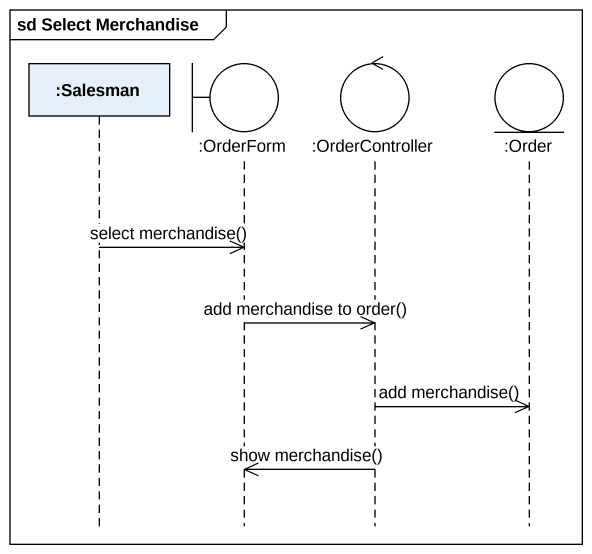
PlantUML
@startuml
mainframe sd Select Merchandise
hide footbox
participant ":Salesman" as Salesman
boundary ":OrderForm" as OrderForm
control ":OrderController" as OrderController
entity ":Order" as Order

Salesman ->> OrderForm : select merchandise()
OrderForm ->> OrderController : add merchandise to order()
OrderController ->> Order : add merchandise()
OrderController ->> OrderForm : show merchandise()
@enduml
